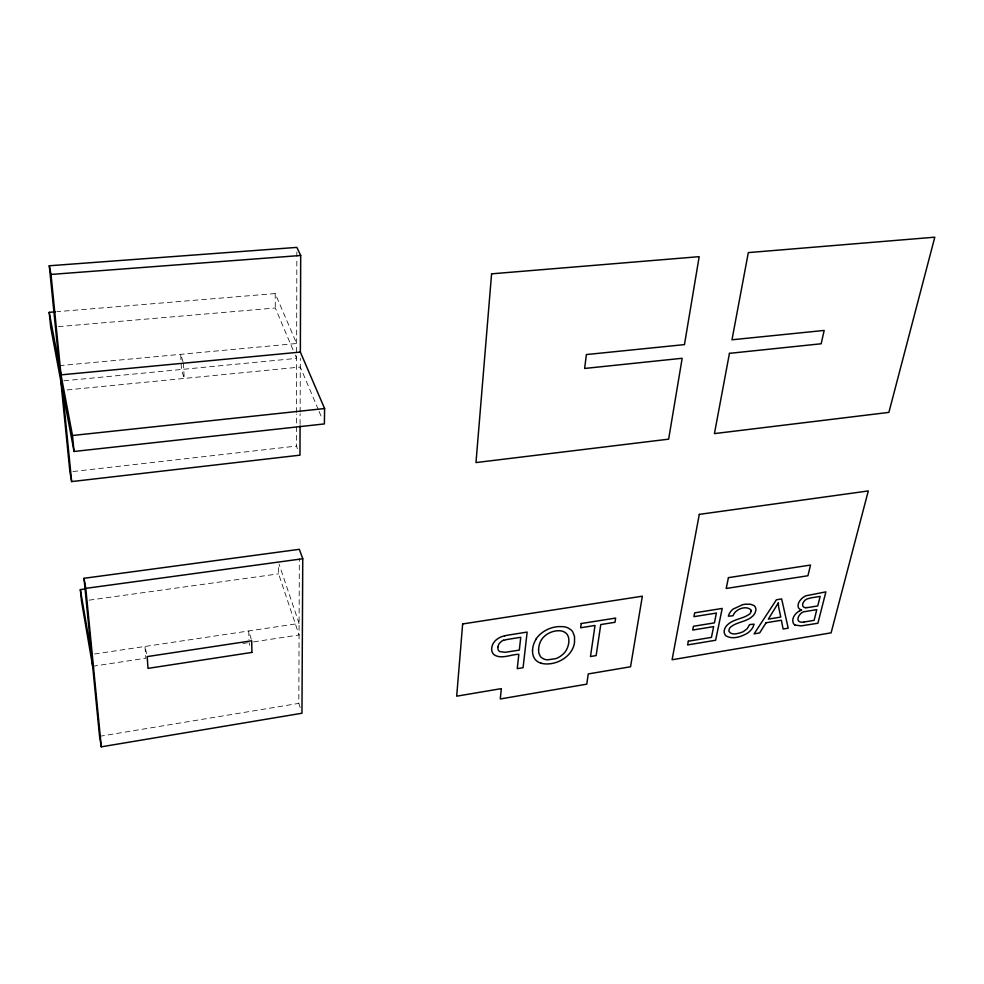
<?xml version="1.0" encoding="UTF-8"?>
<svg xmlns="http://www.w3.org/2000/svg" width="984" height="984" viewBox="0 0 984 984"><rect width="100%" height="100%" fill="white"/><g stroke="black" fill="none" stroke-linecap="round" stroke-linejoin="round"><path stroke-width="0.74" stroke-dasharray="4.92 3.69" d="M297.463 448.692L296.455 446.096L296.516 414.006M296.516 412.468L296.836 258.091M296.836 256.566L296.848 251.978M300.169 707.607L298.828 703.375L299.333 558.481M300.083 424.436L300.132 413.686M300.132 412.148L300.329 358.397M99.556 736.315L298.828 703.375M92.668 666.279L145.841 658.21L144.992 646.451L146.542 653.696M242.937 643.487L247.488 642.798M253.565 641.875L299.062 634.975L278.595 573.856L278.534 563.955M94.476 654.003L299.099 623.438L279.013 563.992M89.089 600.166L278.595 573.856M72.951 471.545L296.455 446.096M67.133 389.922L300.292 367.044L318.508 410.045M63.886 380.796L296.627 358.373L294.843 354.178M59.286 365.667L296.651 343.502L275.2 293.564L56.838 311.694M58.364 326.639L275.299 308.004L294.253 352.776M319.099 411.435L322.026 418.372M183.085 361.94L180.712 354.326L181.437 369.467L184.192 378.434L183.479 363.219M251.264 639.379L248.767 630.953L248.952 639.661M249.013 642.564L249.838 645.381M275.2 293.564L275.299 308.004"/><path stroke-width="1.48" d="M300.083 425.974L299.972 455.161L71.66 481.582L69.913 471.889L60.824 381.091M300.354 352.247L300.698 255.483L296.848 247.39L49.286 265.766L59.286 365.667M302.752 558.752L301.965 713.24L101.315 746.819L99.556 736.315L84.009 578.297L299.357 549.318L302.752 558.752L85.78 588.37L84.009 578.297M49.286 265.766L51.008 274.438L61.02 374.867L300.354 352.087L324.597 408.532L324.388 423.919L74.046 451.471L50.725 327.303L49.2 312.334L55.313 311.83M532.504 650.842L532.578 649.538A34.944 24.194 -28.4 0 1 532.836 647.546A28.032 19.446 -28.2 0 1 536.292 638.85M799.598 610.941L801.665 609.994A10.492 6.814 -34.8 0 1 798.491 607.78A9.951 6.47 -34.8 0 1 800.927 599.428A10.037 6.519 -34.8 0 1 806.068 595.75L825.884 591.876L817.913 623.229L801.136 625.898L795.023 625.074M503.673 640.326L506.194 639.661A51.931 35.83 -26.2 0 1 508.765 639.206L520.745 637.288L519.306 650.116L505.124 652.306L499.798 651.592A7.22 5.068 -26.6 0 1 498.187 649.834L497.818 647.915A12.238 8.585 -26.7 0 1 497.892 646.882M504.644 635.836C498.654 637.017 492.627 641.26 491.754 647.669A18.056 12.669 -26.7 0 0 491.668 649.12L491.816 650.67A14.256 10.012 -26.6 0 0 494.202 654.827C501.52 659.612 511.188 654.237 518.839 654.323L517.252 668.653L523.082 667.693L527.141 632.085L509.122 634.938A50.184 34.735 -26.3 0 0 504.644 635.824M804.112 622.011L814.1 620.363L816.806 609.637L808.479 611.002A32.337 20.713 -34.1 0 0 805.736 611.544C800.004 610.867 793.608 622.171 801.972 622.232A19.471 12.62 -34.7 0 0 804.112 621.986M92.668 666.279L81.512 601.224L80.344 589.613L84.882 588.986M49.2 312.334L72.484 435.494L324.597 408.532M51.008 274.438L300.698 255.483M806.954 607.583L805.638 607.595M80.344 589.613L91.5 654.446M62.57 390.377L71.66 481.582M72.484 435.494L74.046 451.471M85.78 588.37L101.315 746.819M806.954 607.595A34.083 22.288 -35.4 0 0 809.943 607.202L817.741 605.935L820.152 596.39L812.907 597.559A53.542 34.231 -34 0 0 811.087 597.866L807.495 598.801A5.166 3.358 -34.8 0 0 804.518 600.757A6.322 4.108 -34.8 0 0 805.502 607.817M794.986 625.111A10.627 6.863 -34.4 0 1 793.067 622.368A12.128 7.835 -34.5 0 1 793.092 618.37A10.086 6.519 -34.4 0 1 799.574 610.867M541.052 663.204A23.579 16.359 -28 0 0 550.671 663.696A26.347 18.302 -28.1 0 0 552.897 663.302L553.648 663.13A21.304 14.76 -28 0 0 570.929 651.703A26.728 18.561 -27.9 0 0 574.521 642.478L574.533 636.537L572.762 631.9A20.553 14.28 -28.1 0 0 570.585 629.539L568.494 628.186A20.172 14.022 -28.1 0 0 563.438 626.66L558.322 626.599A27.946 19.36 -28 0 0 555.284 627.017A21.574 14.981 -28.1 0 0 536.157 638.801M541.052 663.204A19.631 13.604 -27.9 0 1 534.804 658.96L534.496 658.517A26.593 18.438 -28.2 0 1 532.541 650.83M498.002 646.857A8.02 5.633 -26.6 0 1 503.599 640.129M538.543 649.526L538.838 653.118L540.376 656.451A14.76 10.221 -28 0 0 541.63 657.706L543.697 658.948A14.305 9.914 -28 0 0 547.424 659.858L555.739 658.653A14.44 10 -28 0 0 560.548 656.205L562.996 654.237A15.375 10.652 -28 0 0 565.566 651.334C569.392 645.738 571.31 634.766 563.549 631.617A15.498 10.762 -28.1 0 0 558.457 630.732L557.005 630.806A18.376 12.755 -28.1 0 0 555.493 630.99A15.375 10.689 -28.1 0 0 541.594 639.502A24.083 16.691 -28.3 0 0 538.777 647.841L538.543 649.526M462.652 623.954L456.687 696.18L501.348 688.628L500.266 698.972L586.759 684.163L588.26 673.929L630.547 666.771L642.355 596.193L462.652 623.954M491.582 273.835L475.985 462.566L668.64 439.159L682.17 358.274L584.631 368.459L586.378 354.56L684.458 344.609L699.181 256.664L491.582 273.835M581.224 623.524L580.634 627.767L595.025 625.467L590.474 656.525L596.12 655.59L600.769 624.557L614.988 622.294L615.64 618.075L581.224 623.524M751.099 611.076L750.558 612.798A4.539 3.001 -33.5 0 1 749.71 613.93C743.277 618.911 734.076 618.838 727.914 624.409A9.68 6.396 -32.9 0 0 726.832 625.492A9.852 6.507 -32.9 0 0 725.22 627.78L724.679 628.997A11.906 7.86 -32.9 0 0 724.224 630.867A10.959 7.232 -32.9 0 0 724.359 633.167L725.036 634.705A11.488 7.577 -32.9 0 0 726.192 635.984C732.785 639.711 741.223 636.759 747.299 633.253A12.829 8.45 -33.1 0 0 750.214 630.818A13.727 9.053 -33.1 0 0 751.444 629.428A13.518 8.905 -33.1 0 0 752.92 627.238L754.138 624.163L749.611 624.569L747.225 628.69L743.633 631.408A13.838 9.139 -33.1 0 1 741.579 632.368C737.865 633.536 731.567 635.676 729.058 631.482A5.781 3.813 -32.9 0 1 728.947 630.166L729.378 628.727A5.215 3.444 -32.9 0 1 730.276 627.361C736.61 621.74 746.352 622.109 752.588 616.218A9.262 6.138 -33.5 0 0 755.159 612.688L755.81 610.474A10.357 6.863 -33.4 0 0 755.724 608.272L755.109 606.808A10.098 6.691 -33.4 0 0 754.027 605.591L750.411 604.213L745.441 604.213A26.088 17.22 -33.1 0 0 742.477 604.742L733.092 609.096A11.021 7.319 -33.2 0 0 731.272 610.855A12.288 8.155 -33.3 0 0 729.107 614.127L728.357 616.205L733.055 615.75C735.109 609.158 745.774 605.123 750.915 609.797A5.055 3.346 -33.4 0 1 751.099 611.076M699.304 514.374L672.084 659.747L831.111 632.835L868.294 490.942L699.304 514.374M729.451 353.342L714.433 433.6L888.884 412.394L934.8 237.181L748.32 252.605L731.985 339.788L824.174 330.439L821.16 343.773L729.451 353.342M688.333 641.211L687.607 644.926L715.626 640.264L722.207 608.444L694.679 612.847L693.941 616.661L716.413 613.057L714.409 622.872L693.449 626.279L692.724 630.031L713.646 626.611L711.444 637.374L688.333 641.211M728.431 577.645L726.192 588.469L807.913 575.751L810.521 565.062L728.431 577.645M777.778 603.782L768.356 619.12L780.767 617.079L778.922 608.469A52.841 34.317 -35.5 0 1 778.356 602.712A63.001 42.337 -33.3 0 1 777.778 603.782M766.081 622.749L759.636 632.933L754.113 633.856L776.401 599.785L781.665 598.936L788.196 628.173L783.116 629.022L781.37 620.24L766.081 622.749M251.916 652.417L148.006 668.382L147.169 656.599L251.683 640.781L251.916 652.417"/></g></svg>
